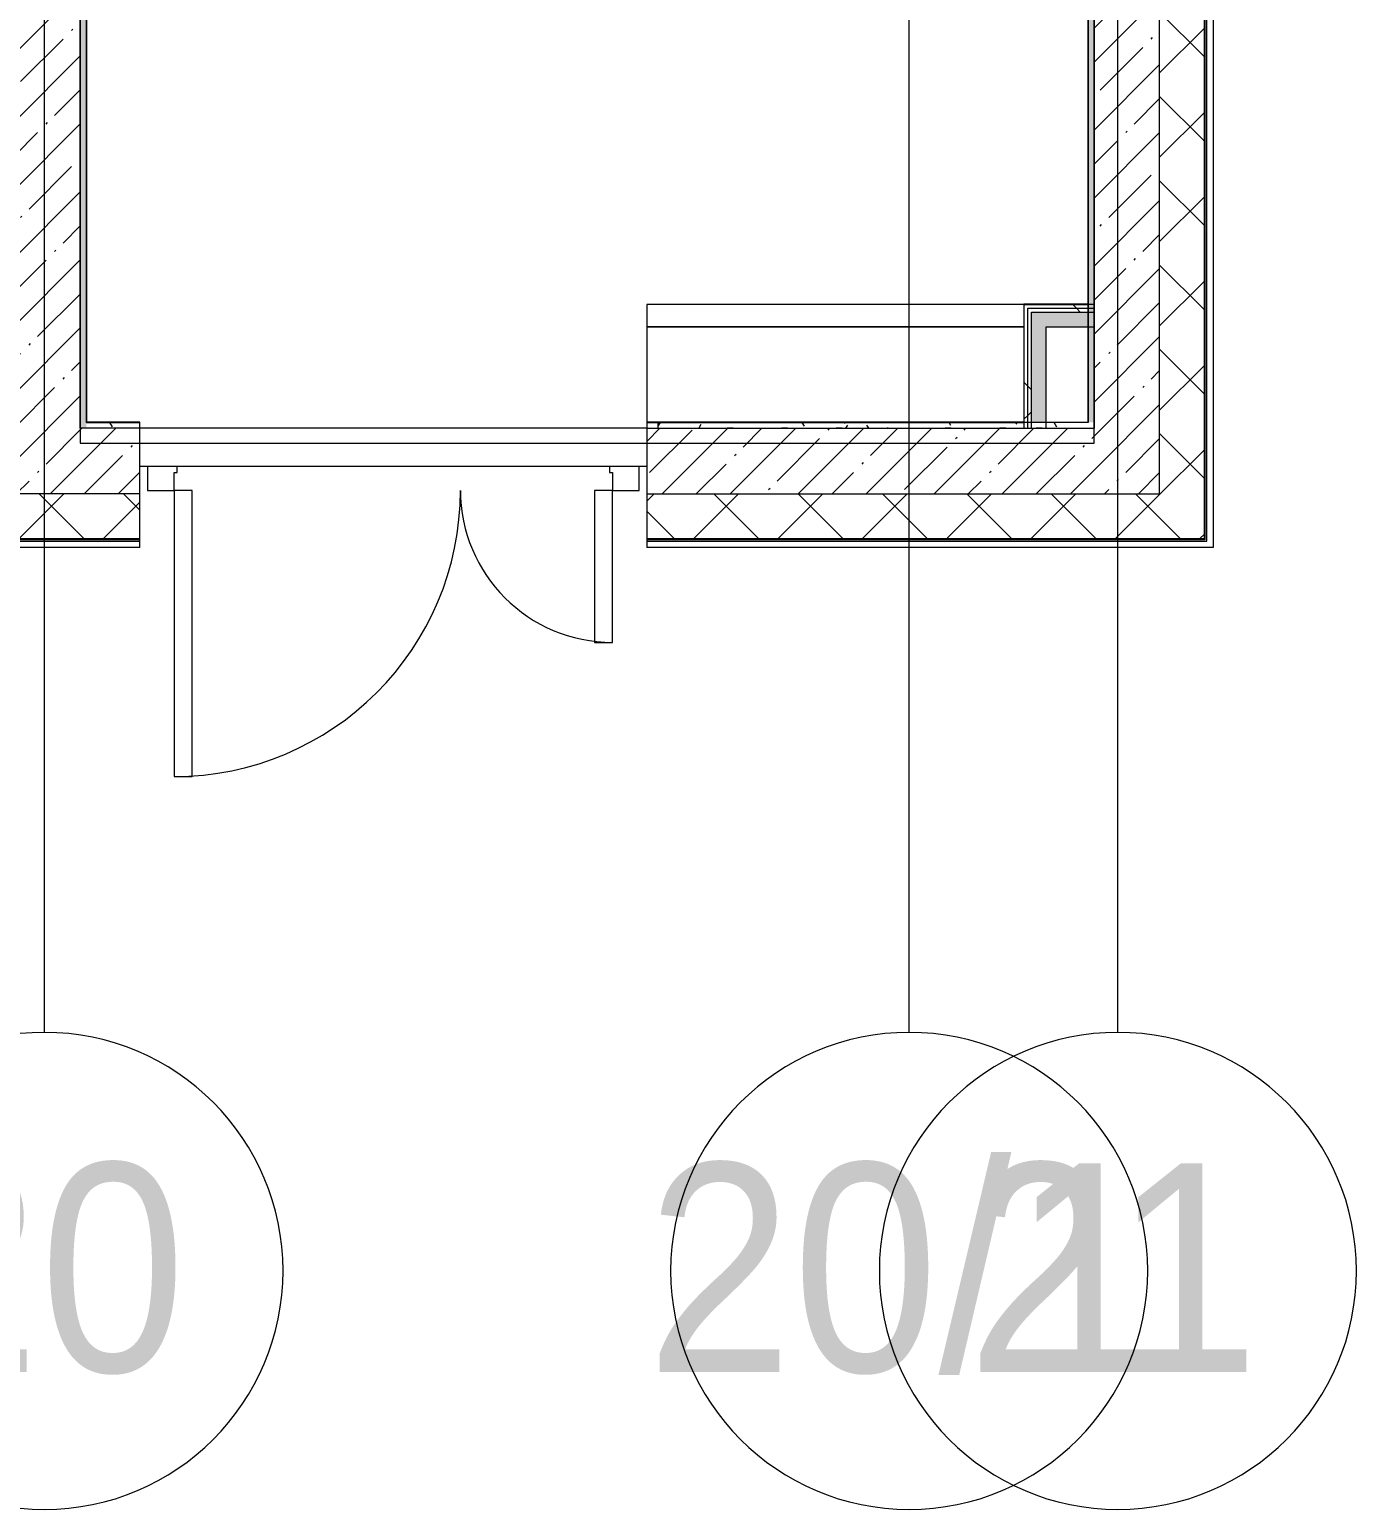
# Model space of a CAD drawing. Header units: millimetres. Extents: x -249154 to 415037, y -45458 to 354837.
# Drawn here: x 71975 to 76425, y -3642 to 1321 of the extents above; entities that cross this region are included whole.
import ezdxf

# ---------------------------------------------------------------- set-up
doc = ezdxf.new("R2010")
doc.units = ezdxf.units.MM
for name, color, linetype, lineweight, true_color in [('A-DOOR-1', 7, 'Continuous', 5, 0xc0c0c0), ('A-DOOR-FRAM-1', 7, 'Continuous', 5, 0xc0c0c0), ('A-WALL-1', 9, 'Continuous', 5, 0x808080), ('A-WALL-FNSH-1', 9, 'Continuous', 5, 0x808080)]:
    doc.layers.add(name, color=color, linetype=linetype, lineweight=lineweight, true_color=true_color)
for name, color, linetype, lineweight in [('A-FLOR', 7, 'Continuous', 9), ('A-WALL', 7, 'Continuous', 5), ('I-WALL', 7, 'Continuous', 5), ('S-STRS-MBND', 7, 'Continuous', 9), ('Оси', 7, 'Continuous', 9), ('Оси-1', 7, 'Continuous', 20)]:
    doc.layers.add(name, color=color, linetype=linetype, lineweight=lineweight)
doc.styles.add('Arial', font='arial.ttf', dxfattribs={"width": 0.9, "height": 700})
pattern_1 = [(45, (64.7, -136.06), (-114.04925, 114.04925), []), (45, (178.75, -136.06), (-114.04925, 114.04925), [201.612, -40.322, 6.706, -33.617])]
pattern_2 = [(45, (64.7, -136.06), (-141.42136, 141.42136), []), (135, (64.7, -136.06), (-141.42136, -141.42136), [])]
pattern_3 = [(0, (64.7, -136.06), (243.84, 60.96), [20.117, -162.763, 20.117, -162.763, -975.36]), (0, (64.7, -136.06), (243.84, 60.96), [-365.76, 20.117, -345.643, 20.117, -162.763, -426.72]), (0, (64.7, -136.06), (243.84, 60.96), [-914.4, 20.117, -101.803, 20.117, -284.683]), (120, (156.14, -105.58), (-174.71291, 180.691634), [20.117, -162.763, 20.117, -162.763, -975.36]), (120, (156.14, -105.58), (-174.71291, 180.691634), [-365.76, 20.117, -345.643, 20.117, -162.763, -426.72]), (120, (156.14, -105.58), (-174.71291, 180.691634), [-914.4, 20.117, -101.803, 20.117, -284.683]), (240, (186.62, 16.34), (-69.12709, -241.651634), [20.117, -162.763, 20.117, -162.763, -975.36]), (240, (186.62, 16.34), (-69.12709, -241.651634), [-365.76, 20.117, -345.643, 20.117, -162.763, -426.72]), (240, (186.62, 16.34), (-69.12709, -241.651634), [-914.4, 20.117, -101.803, 20.117, -284.683])]
pattern_4 = [(45, (64.7, -136.06), (-212.132, 212.132), []), (135, (64.7, -136.06), (-212.132, -212.132), [])]

# ---------------------------------------------------------------- blocks, each defined once
blk = doc.blocks.new('110_Дверь_СКБ_2Ст_Наружная - ДН-1_л__ Двухстворчатая 1350 х3200 _ЛК_ в свету с верхним остеклением 2-V175-Объем проектирования 1 этажа')
at = {"layer": 'A-DOOR-1'}
for p, q in [((754.5, 869), (694.5, 869)), ((694.5, 869), (694.5, -91)), ((754.5, -91), (754.5, 869)), ((-715.5, 419), (-715.5, -91)), ((-655.5, 419), (-715.5, 419)), ((-655.5, -91), (-655.5, 419)), ((-715.5, -91), (-655.5, -91)), ((694.5, -91), (754.5, -91))]:
    blk.add_line(p, q, dxfattribs=at)
for centre, radius, start, end in [((754.5, -91), 960, 90, 180), ((-715.5, -91), 510, 0, 90)]:
    blk.add_arc(centre, radius, start, end, dxfattribs=at)
at = {"layer": 'A-DOOR-FRAM-1'}
for p, q in [((-715.5, -91), (-805.5, -91)), ((-805.5, -91), (-805.5, -171)), ((-715.5, -151), (-715.5, -91)), ((754.5, -91), (754.5, -151)), ((844.5, -91), (754.5, -91)), ((844.5, -171), (844.5, -91)), ((-805.5, -171), (-705.5, -171)), ((-705.5, -151), (-715.5, -151)), ((-705.5, -171), (-705.5, -151)), ((754.5, -151), (744.5, -151)), ((744.5, -151), (744.5, -171)), ((744.5, -171), (844.5, -171))]:
    blk.add_line(p, q, dxfattribs=at)
blk = doc.blocks.new('Зашивка приборов отопления5 - Зашивка приборов отопления-33272456-Объем проектирования 1 этажа')
at = {"layer": 'A-WALL'}
for p, q in [((75245, 535), (73980, 535)), ((73980, 535), (73980, 460)), ((75245, 460), (73980, 460)), ((73980, 460), (73980, 120)), ((73980, 460), (75245, 460))]:
    blk.add_line(p, q, dxfattribs=at)
blk = doc.blocks.new('Ось сетки - D8-29747960-Объем проектирования 1 этажа')
at = {"layer": 'Оси-1'}
for start, end in [(360, 180), (180, 360)]:
    blk.add_arc((0, 0), 4, start, end, dxfattribs=at)

msp = doc.modelspace()

# ---------------------------------------------------------------- hatches: boundary and pattern name
at = {"layer": 'A-WALL'}
h = msp.add_hatch(dxfattribs=at)
h.set_pattern_fill('FP_24', color=256, style=0, pattern_type=2)
h.set_pattern_definition(pattern_2)
h.paths.add_polyline_path([(75764.7, -386.1), (75914.7, -386.1), (75914.7, 3413.9), (75764.7, 3413.9), (75764.7, -236.1)])
h = msp.add_hatch(dxfattribs=at)
h.set_pattern_fill('FP_24', color=256, style=0, pattern_type=2)
h.set_pattern_definition(pattern_2)
h.paths.add_polyline_path([(75756.8, -386.1), (75764.7, -386.1), (75764.7, -236.1), (74044.7, -236.1), (74044.7, -386.1), (75544.7, -386.1)])
h.paths.add_polyline_path([(70724.7, -386.1), (70724.7, -236.1), (67124.7, -236.1), (67124.7, -386.1), (69886.1, -386.1)])
h.paths.add_polyline_path([(72300.8, -386.1), (72344.7, -386.1), (72344.7, -236.1), (71624.7, -237.9), (71624.7, -386.1), (72144.7, -386.1)])
h.paths.add_polyline_path([(65224.7, -386.1), (66224.7, -386.1), (66224.7, -236.1), (65224.7, -236.1), (65224.7, -254.1)])
h.paths.add_polyline_path([(63774.7, -386.1), (64324.7, -386.1), (64324.7, -236.1), (63774.7, -236.1), (63774.7, -257.4)])
h.paths.add_polyline_path([(60974.7, -386.1), (61674.7, -386.1), (61674.7, -236.1), (60974.7, -236.1), (60974.7, -264.3)])
h.paths.add_polyline_path([(60074.7, -386.1), (60074.7, -236.1), (59324.7, -236.1), (59324.7, -386.1)])
h.paths.add_polyline_path([(57224.7, -386.1), (57224.7, -236.1), (56474.7, -236.1), (56474.7, -386.1)])
h.paths.add_polyline_path([(53374.7, -386.1), (53374.7, -236.1), (51936.2, -236.1), (51936.2, -386.1)])
h.paths.add_polyline_path([(49836.2, -386.1), (49836.2, -236.1), (49124.7, -236.1), (49124.7, -386.1), (49255.4, -386.1)])
h.paths.add_polyline_path([(48224.7, -386.1), (48224.7, -236.1), (47474.7, -236.1), (47474.7, -386.1)])
h.paths.add_polyline_path([(44374.7, -386.1), (44374.7, -236.1), (42802.2, -236.1), (42802.2, -386.1)])
h.paths.add_polyline_path([(38940.1, -386.1), (39104.7, -386.1), (39104.7, -236.1), (38054.7, -236.1), (38054.7, -386.1)])
h.paths.add_polyline_path([(40702.2, -386.1), (40702.2, -236.1), (40004.7, -236.1), (40004.7, -386.1)])
h.paths.add_polyline_path([(36877, -386.1), (37154.7, -386.1), (37154.7, -236.1), (36034.7, -236.1), (36034.7, -386.1)])
h.paths.add_polyline_path([(33934.7, -386.1), (33934.7, -236.1), (33074.7, -236.1), (33074.7, -386.1)])
h.paths.add_polyline_path([(30274.7, -386.1), (30274.7, -236.1), (29274.4, -236.1), (29274.4, -386.1)])
h.paths.add_polyline_path([(28374.4, -386.1), (28374.4, -236.1), (27374.7, -236.1), (27374.7, -386.1)])
h.paths.add_polyline_path([(26474.7, -386.1), (26474.7, -236.1), (25499.7, -236.1), (25499.7, -386.1)])
h.paths.add_polyline_path([(22699.7, -386.1), (22699.7, -236.1), (21674.7, -236.1), (21674.7, -386.1)])
h.paths.add_polyline_path([(19424.7, -386.1), (20774.7, -386.1), (20774.7, -236.1), (19424.7, -236.1), (19424.7, -367.6)])
h.paths.add_polyline_path([(17324.7, -386.1), (17324.7, -236.1), (16574.7, -236.1), (16574.7, -386.1)])
h.paths.add_polyline_path([(14924.7, -386.1), (15674.7, -386.1), (15674.7, -236.1), (14924.7, -236.1), (14924.7, -378.8)])
h.paths.add_polyline_path([(12120.3, -386.1), (12824.7, -384.1), (12824.7, -236.1), (12074.7, -236.1), (12074.7, -386.1)])
h.paths.add_polyline_path([(7994.1, -386.1), (8324.4, -386.1), (8324.4, -236.1), (6894.7, -236.1), (6894.7, -386.1), (7724.7, -386.1)])
h.paths.add_polyline_path([(9224.4, -386.1), (9974.7, -386.1), (9974.7, -236.1), (9224.4, -236.1), (9224.4, -254.1)])
h.paths.add_polyline_path([(174.7, -386.1), (3794.7, -386.1), (3794.7, -236.1), (-195.3, -236.1), (-195.3, -386.1), (-45.3, -386.1)])
at = {"layer": 'I-WALL'}
h = msp.add_hatch(dxfattribs=at)
h.set_pattern_fill('FP_1', color=256, style=0, pattern_type=2)
h.set_pattern_definition(pattern_1)
h.paths.add_polyline_path([(71924.7, -236.1), (72144.7, -236.1), (72144.7, 7763.9), (71924.7, 7763.9), (71924.7, -199.3)])
h = msp.add_hatch(dxfattribs=at)
h.set_pattern_fill('FP_191', color=256, style=0, pattern_type=2)
h.set_pattern_definition(pattern_3)
h.paths.add_polyline_path([(72144.7, -16.1), (72164.7, -16.1), (72164.7, 7522.9), (72144.7, 7523.9), (72144.7, 1483.9)])
h = msp.add_hatch(dxfattribs=at)
h.set_pattern_fill('FP_191', color=256, style=0, pattern_type=2)
h.set_pattern_definition(pattern_3)
h.paths.add_polyline_path([(75544.7, 3.9), (75544.7, 7543.9), (75524.7, 7522.9), (75524.7, 3.9), (75538.9, 3.9)])
h.paths.add_polyline_path([(75524.7, 7523.9), (75544.7, 7543.9), (75524.7, 7543.9)])
h = msp.add_hatch(dxfattribs=at)
h.set_pattern_fill('FP_1', color=256, style=0, pattern_type=2)
h.set_pattern_definition(pattern_1)
h.paths.add_polyline_path([(75764.7, -236.1), (75764.7, 3413.9), (75544.7, 3413.9), (75544.7, -236.1)])
h = msp.add_hatch(dxfattribs=at)
h.set_pattern_fill('FP_192', color=256, style=0, pattern_type=2)
h.set_pattern_definition(pattern_4)
h.paths.add_polyline_path([(75309.7, 386.4), (75524.7, 386.7), (75524.2, 398.9), (75309.7, 398.9), (75309.7, 386.7)])
h = msp.add_hatch(dxfattribs=at)
h.set_pattern_fill('FP_192', color=256, style=0, pattern_type=2)
h.set_pattern_definition(pattern_4)
h.paths.add_polyline_path([(75310.3, 3.9), (75322.2, 3.9), (75322.2, 386.4), (75309.7, 386.4), (75309.7, 4.9)])
h = msp.add_hatch(dxfattribs=at)
h.set_pattern_fill('FP_192', color=256, style=0, pattern_type=2)
h.set_pattern_definition(pattern_4)
h.paths.add_polyline_path([(75334.7, 373.9), (75524.7, 373.9), (75524.7, 386.4), (75322.2, 386.4), (75322.2, 373.9)])
h = msp.add_hatch(dxfattribs=at)
h.set_pattern_fill('FP_192', color=256, style=0, pattern_type=2)
h.set_pattern_definition(pattern_4)
h.paths.add_polyline_path([(75322.2, 3.9), (75334.7, 3.9), (75334.7, 373.9), (75322.2, 373.2), (75322.2, 121.7)])
for points in [[(75524.7, 323.9), (75524.7, 373.9), (75334.7, 373.9), (75334.7, 323.9), (75445.9, 323.9)], [(75384.7, 3.9), (75384.7, 323.9), (75334.7, 323.9), (75334.7, 3.9)]]:
    msp.add_hatch(color=256, dxfattribs=at).paths.add_polyline_path(points)
h = msp.add_hatch(dxfattribs=at)
h.set_pattern_fill('FP_191', color=256, style=0, pattern_type=2)
h.set_pattern_definition(pattern_3)
h.paths.add_polyline_path([(75309.7, -16.1), (75544.7, -16.1), (75544.7, 3.9), (74082.2, 3.9), (74082.2, -16.1), (75043.7, -16.1)])
h.paths.add_polyline_path([(72344.7, -16.1), (72344.7, 3.9), (72165.7, 3.9), (72164.7, -16.1)])
h = msp.add_hatch(dxfattribs=at)
h.set_pattern_fill('FP_1', color=256, style=0, pattern_type=2)
h.set_pattern_definition(pattern_1)
h.paths.add_polyline_path([(74044.7, -236.1), (75544.7, -236.1), (75544.7, -16.1), (74044.7, -16.1), (74044.7, -143.3)])
h.paths.add_polyline_path([(72144.7, -236.1), (72344.7, -236.1), (72344.7, -16.1), (72144.7, -16.1), (72144.7, -144.1)])

# ---------------------------------------------------------------- linework, layer by layer
at = {"layer": 'A-FLOR'}
for p, q in [((74044.7, -16.1), (72344.7, -16.1)), ((72344.7, -143.3), (72344.7, -16.1)), ((74044.7, -144.1), (72344.7, -144.1))]:
    msp.add_line(p, q, dxfattribs=at)
at = {"layer": 'A-WALL'}
for p, q in [((72164.7, 7523.9), (72164.7, 3.9)), ((75764.7, -236.1), (75764.7, 3413.9)), ((75914.7, -386.1), (75914.7, 3413.9)), ((75917.7, -389.1), (75917.7, 3413.9)), ((75944.7, 3163.9), (75944.7, -416.1)), ((75322.2, 386.4), (75544.7, 386.4)), ((75322.2, -16.1), (75322.2, 386.4)), ((75334.7, 373.9), (75544.7, 373.9)), ((75334.7, -16.1), (75334.7, 373.9)), ((74044.7, -236.1), (75764.7, -236.1)), ((71624.7, -386.1), (72344.7, -386.1)), ((71624.7, -389.1), (72344.7, -389.1)), ((72344.7, -416.1), (72344.7, -394.1)), ((74044.7, -386.1), (75914.7, -386.1)), ((74044.7, -389.1), (75917.7, -389.1)), ((74044.7, -394.1), (74044.7, -416.1)), ((72344.7, -416.1), (-225.3, -416.1)), ((75944.7, -416.1), (74044.7, -416.1))]:
    msp.add_line(p, q, dxfattribs=at)
at = {"layer": 'A-WALL-1'}
for p, q in [((72144.7, -16.1), (72144.7, 7543.9)), ((75524.7, 7523.9), (75524.7, 3.9)), ((75544.7, 3413.9), (75544.7, -16.1)), ((75309.7, 398.9), (75309.7, -16.1)), ((75544.7, 398.9), (75524.7, 398.9)), ((75384.7, 323.9), (75544.7, 323.9)), ((75384.7, -16.1), (75384.7, 323.9)), ((72165.7, 3.9), (72164.7, 3.9)), ((72344.7, -386.1), (72344.7, 3.9)), ((74082.2, 3.9), (74082.2, -16.1)), ((75524.7, 3.9), (75309.7, 3.9)), ((72344.7, -16.1), (72144.7, -16.1)), ((74044.7, -16.1), (74044.7, -386.1)), ((74044.7, -16.1), (75544.7, -16.1)), ((72344.7, -236.1), (71624.7, -236.1)), ((75544.7, -236.1), (75764.7, -236.1))]:
    msp.add_line(p, q, dxfattribs=at)
at = {"layer": 'A-WALL-FNSH-1'}
for p, q in [((72165.7, 7522.9), (72165.7, 3.9)), ((75922.7, -394.1), (75922.7, 3163.9)), ((75523.7, 2853.5), (75523.7, 4.4)), ((75524.7, 399.9), (75309.7, 399.9)), ((75309.7, 399.9), (75309.7, 398.9)), ((75309.7, 398.9), (75524.7, 398.9)), ((72344.7, 4.9), (72165.7, 4.9)), ((72165.7, 3.9), (72344.7, 3.9)), ((72344.7, 3.9), (72344.7, 4.9)), ((75309.7, 4.9), (74044.7, 4.9)), ((74044.7, 4.9), (74044.7, 3.9)), ((74044.7, 3.9), (75309.7, 3.9)), ((75523.7, 4.4), (75524.7, 4.4)), ((71624.7, -394.1), (72344.7, -394.1)), ((72344.7, -394.1), (72344.7, -386.1)), ((74044.7, -386.1), (74044.7, -394.1)), ((74044.7, -394.1), (75922.7, -394.1))]:
    msp.add_line(p, q, dxfattribs=at)
at = {"layer": 'S-STRS-MBND'}
for p, q in [((72144.7, 1433.6), (72144.7, -66.4)), ((75544.7, -66.4), (75544.7, 1433.6)), ((72144.7, -66.4), (75544.7, -66.4))]:
    msp.add_line(p, q, dxfattribs=at)
at = {"layer": 'Оси'}
for points in [[(75624.7, -2042.3), (75624.7, 2957.7), (75624.7, 22442), (75624.7, 27442)], [(72024.7, -2042.3), (72024.7, 2957.7), (72024.7, 22262), (72024.7, 27262)], [(74924.7, -2042.3), (74924.7, 2957.7), (74924.7, 22262), (74924.7, 27262)]]:
    msp.add_lwpolyline(points, dxfattribs=at)

# ---------------------------------------------------------------- block references
at = {"layer": 'A-DOOR-1', "rotation": 180}
msp.add_blockref('110_Дверь_СКБ_2Ст_Наружная - ДН-1_л__ Двухстворчатая 1350 х3200 _ЛК_ в свету с верхним остеклением 2-V175-Объем проектирования 1 этажа', (73214.2, -315.1), dxfattribs=at)
at = {"layer": 'A-WALL'}
msp.add_blockref('Зашивка приборов отопления5 - Зашивка приборов отопления-33272456-Объем проектирования 1 этажа', (64.7, -136.1), dxfattribs=at)
at = {"layer": 'Оси-1', "xscale": 199.9999999999999, "yscale": 199.9999999999999, "zscale": 199.9999999999999}
for p in [(72024.7, -2842.3), (74924.7, -2842.3), (75624.7, -2842.3)]:
    msp.add_blockref('Ось сетки - D8-29747960-Объем проектирования 1 этажа', p, dxfattribs=at)

# ---------------------------------------------------------------- texts
at = {"layer": 'Оси', "char_height": 700, "attachment_point": 1, "style": 'Arial'}
for s, insert, width in [('20', (71519.5, -2481), 1212.151), ('20/1', (74044.2, -2481), 2121.265), ('21', (75119.5, -2481), 1212.151)]:
    msp.add_mtext(s, dxfattribs=dict(at, insert=insert, width=width))

doc.saveas('drawing.dxf')
